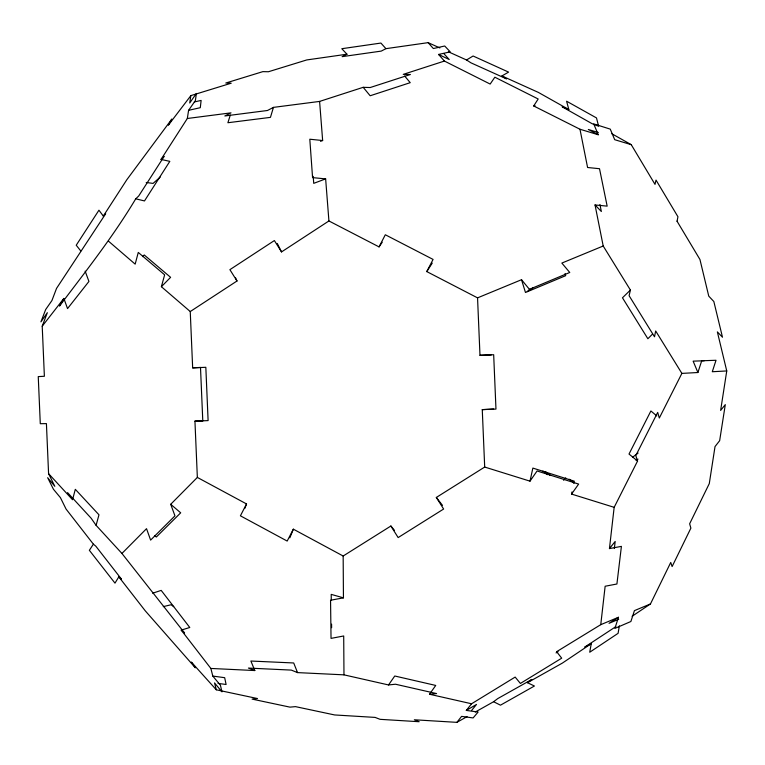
<?xml version="1.0" encoding="UTF-8"?>
<svg xmlns="http://www.w3.org/2000/svg" width="765" height="765" viewBox="0 0 765 765"><rect width="100%" height="100%" fill="white"/><g stroke="black" fill="none" stroke-linecap="round" stroke-linejoin="round"><path stroke-width="1.15" d="M80.765 250.939L76.232 245.221L98.943 210.203L103.313 216.074L105.694 213.741L56.543 288.386L51.924 300.569L45.68 309.519L40.937 321.855L47.334 312.694L42.218 326.196L44.38 376.265L38.25 376.609L40.287 423.705L46.416 423.609L48.578 473.65L54.822 486.301L47.66 477.704L53.435 489.246L60.425 497.652L66.058 509.06L93.378 544.164L89.362 550.312L114.98 583.131L118.824 576.858L145.312 610.891L195.362 667.807L191.374 662.088L216.294 689.791L257.499 698.55L252.096 699.105L289.954 707.137L295.481 706.631L334.63 714.95L375.118 717.407L380.071 719.33L419.163 721.72L414.353 719.779L456.877 722.351L461.601 716.375L473.114 717.933L478.125 712.024L466.306 710.417L471.565 703.771L515.161 677.082L520.391 683.441L561.701 658.177L556.633 651.684L600.755 624.67L605.144 586.239L616.915 584.001L621.41 546.373L609.447 548.591L614.161 507.329L637.561 461.037L635.792 455.615L657.69 412.392L659.306 418.044L681.883 373.397L655.662 330.949L654.524 336.81L629.098 295.701L630.408 290.05L603.202 246.005L595.036 204.963L607.161 206.139L599.511 168.711L587.587 167.497L579.975 129.247L533.693 105.962L538.187 98.991L494.85 77.208L490.164 84.064L444.417 61.057L438.575 54.449L450.231 51.848L444.714 46.005L433.353 48.549L428.142 42.649L385.923 48.664L381.247 51.102L342.137 56.648L346.966 54.21L341.802 48.711L380.913 43.06L385.923 48.664M614.352 548.515L615.175 541.467L609.447 548.591M85.154 271.154L88.931 281.444L67.53 308.601L63.877 298.426L59.507 306.038C85.967 271.04 113.134 236.576 135.74 198.814L144.489 200.937L169.82 161.358L161.042 159.416L187.329 118.489L188.592 110.313L195.4 100.55L196.366 93.464L189.73 102.979L190.868 95.615L231.221 83.194L225.79 83.022L262.864 71.633L268.419 71.747L306.765 59.938L346.966 54.21M677.006 221.142L699.946 259.478L708.753 296.132L713.841 301.525L722.485 337.222L717.36 331.895L726.75 370.949L720.63 410.423L725.297 404.628L719.645 440.697L715.026 446.569L709.289 483.595L689.638 523.796L690.881 528.127L672.11 566.578L670.752 562.438L650.46 603.948L632.091 616.284M619.344 625.799L618.101 633.315L589.719 652.239L591.249 643.7L584.804 647.066L615.854 626.631M677.063 221.248L677.943 216.753L656.016 180.071L655.012 184.394L631.249 144.671L611.885 133.779M614.161 507.329L571.551 494.075L572.01 491.933M573.855 483.337L574.314 481.185L532.861 468.084L530.002 481.156L484.694 467.052L436.327 497.451L443.624 509.031L398.144 537.575L390.886 526.014L343.16 556.012L343.447 597.848L330.547 600.238L331.035 638.383L343.705 635.973L343.973 674.845L388.543 684.952L395.486 684.226L436.586 693.578L429.49 694.238L435.734 685.44L394.759 676.002L388.543 684.952M72.828 498.694L75.314 489.332L98.972 514.807L96.094 525.335L121.941 553.458L184.566 632.961L181.219 630.102L189.787 627.491L161.195 590.398L152.665 593.191M121.941 553.458L146.526 528.672L150.619 540.1L174.965 515.868L170.71 504.288L197.351 477.427L194.941 421.132L208.109 420.607L205.833 367.296L192.656 367.869L190.246 311.546L161.386 286.703L164.638 274.836L138.274 252.431L135.166 264.135L108.525 241.195M444.417 61.057L403.251 74.368L410.394 74.501L370.193 87.535L363.193 87.315L319.598 101.42L273.449 107.377L270.447 117.37L227.894 122.735L230.303 115.046M600.755 624.67L618.483 617.279L614.878 628.409L630.886 621.505L634.424 610.633L650.46 603.948M681.883 373.397L697.9 372.517L701.715 360.774L716.021 360.277L712.292 371.733L726.75 370.949M244.896 508.323L246.531 503.934L197.351 477.427M289.839 537.833L293.349 529.17L343.16 556.012M246.531 503.934L240.411 515.811L287.181 541.065L293.349 529.17M319.598 101.42L322.648 140.531L309.806 139.22L312.569 177.623L325.641 178.886L328.921 220.961L379.048 246.894L385.311 234.759L433.076 259.421L426.774 271.585L477.551 297.862L521.52 279.713L529.428 289.323L569.762 272.483L561.845 263.074L603.202 246.005M103.313 216.074L126.799 179.765L171.857 119.053L168.377 125.164L190.868 95.615M426.774 271.585L432.263 263.084M379.048 246.894L382.223 242.256M530.002 481.156L537.078 470.963L578.646 484.082L571.551 494.075M42.218 326.196L63.877 298.426M471.527 710.551L476.49 704.45L466.306 710.417M563.528 480.238L565.737 477.876M161.386 286.703L170.605 277.332L144.231 254.965L142.577 256.629M652.545 334.066L647.869 338.742L622.471 297.795L630.408 290.05M161.042 159.416L164.14 156.376L138.704 196.003L135.74 198.814M527.238 291.561L529.858 289.16M530.489 289.925L533.119 287.525M160.248 177.059L153.067 183.418L146.22 182.472M632.512 457.307L638.087 453.043M636.155 460.54L638.01 459.124M493.607 701.725L497.805 698.56L531.799 679.473L527.468 682.705L534.429 686.014L500.473 705.177L493.607 701.725L475.237 712.043M591.249 643.7L562.371 663.092L527.468 682.705M190.246 311.546L237.007 280.994L235.505 277.791M237.007 280.994L229.892 269.663L274.377 240.554L281.539 251.915L328.921 220.961M618.483 617.279L609.036 623.322L618.703 619.268M556.05 652.928L558.058 651.694L556.633 651.684M466.526 59.976L473.095 56.008L508.582 72.111L501.907 75.945L506.516 78.872L470.991 62.854L466.526 59.976L448.405 51.791M456.877 722.351L467.08 716.623M273.449 107.377L267.473 110.495L224.853 115.964L231.001 112.857L187.329 118.489M320.516 141.343L322.648 140.531M325.641 178.886L313.726 183.351L313.229 176.38M163.28 606.616L171.14 604.752L173.703 606.664M194.291 101.955L201.128 100.425L200.296 107.693L188.592 110.313M533.693 105.962L535.108 105.733M192.656 367.869L200.497 367.43L202.792 420.999L194.941 421.132M484.694 467.052L482.266 409.629L493.588 409.017M477.551 297.862L479.98 355.304L493.674 354.711L495.969 409.084L482.266 409.629M479.98 355.304L491.302 354.903M704.278 360.764L693.138 361.147L697.9 372.517M181.219 630.102L210.863 668.447L254.812 670.551L250.882 661.037L293.703 662.968L297.537 672.607L343.973 674.845M210.863 668.447L212.804 676.078L224.671 677.685L226.105 684.484L218.015 683.394M429.49 694.238L471.565 703.771M343.447 597.848L331.207 594.376L331.283 600.334M579.975 129.247L598.259 134.745L593.726 123.92L610.26 129.122L614.706 139.699L631.249 144.671M598.307 132.508L588.323 129.476L598.259 134.745M254.812 670.551L248.434 668.075L291.331 670.102L297.537 672.607M597.675 125.929L591.947 123.605L562.122 106.794L568.835 109.548L566.588 101.21L596.49 117.925L598.632 126.321M428.142 42.649L439.875 47.937M501.907 75.945L538.378 92.412L568.835 109.548M438.575 54.449L449.227 59.527L443.748 53.512M569.236 479.225L573.855 482.782M545.388 471.613L550.083 475.256M542.959 471.03L547.644 474.683M637.561 461.037L629.012 454.047L650.891 410.977L656.781 415.921M93.378 544.164L95.816 546.181L121.396 579.048L118.824 576.858M154.549 535.51L156.328 537.02L180.693 512.818L170.71 504.288M595.036 204.963L601.347 211.503L599.932 204.494M48.578 473.65L72.551 499.736L67.55 492.593L91.121 518.201L96.094 525.335M404.647 76.022L410.231 82.668L370.155 95.768L363.193 87.315M212.804 676.078L220.416 685.22L221.965 691.837L214.544 682.925L216.294 689.791M390.886 526.014L394.434 530.327M436.327 497.451L442.505 505.378M277.293 243.49L281.539 251.915M521.52 279.713L525.469 292.488L565.679 275.677L565.039 273.574M331.58 624.144L331.628 627.721"/></g></svg>
